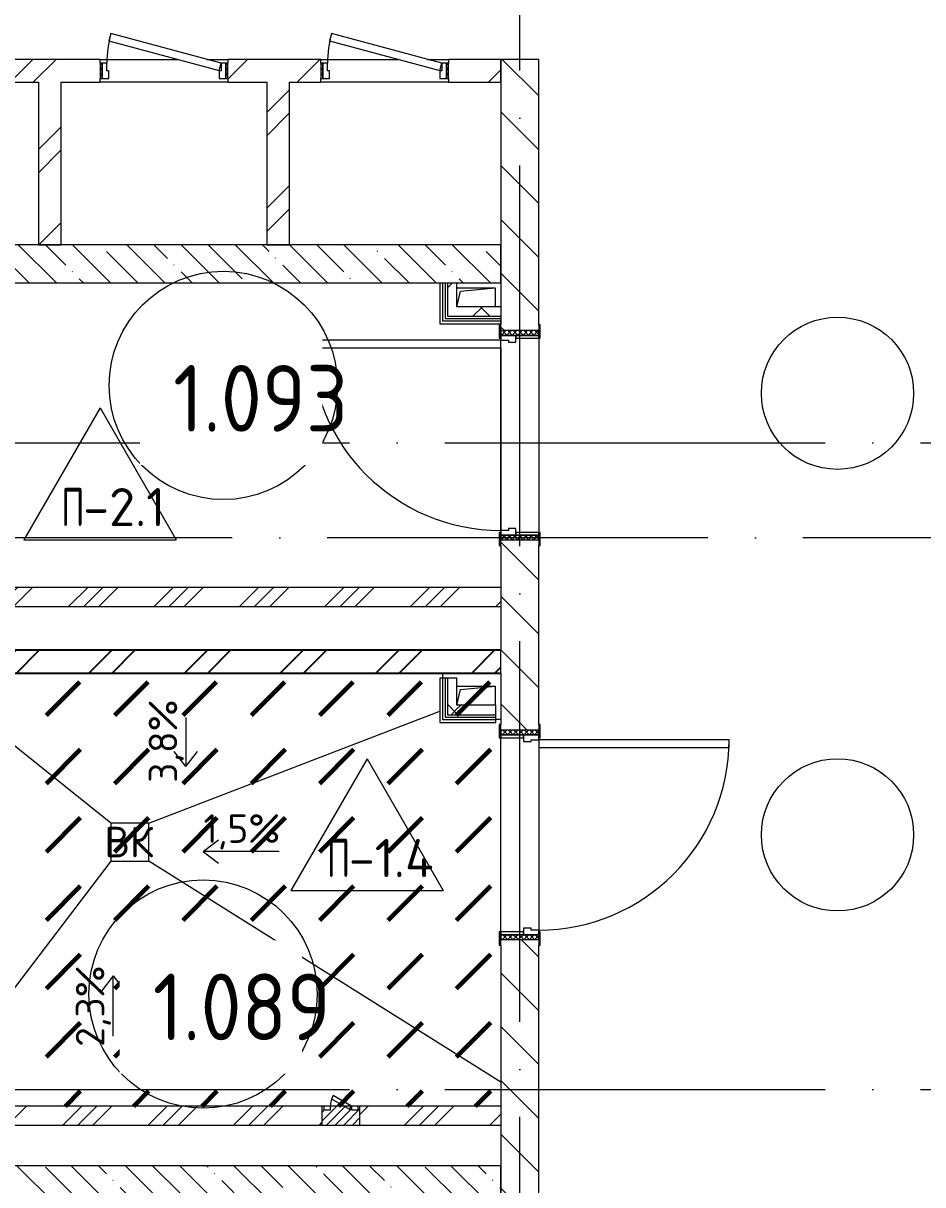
# Model space of a CAD drawing. Header units: millimetres. Extents: x -68946 to 288321, y -402657 to 324925.
# Drawn here: x 150028 to 154756, y 18725 to 24830 of the extents above; entities that cross this region are included whole.
import ezdxf

# ---------------------------------------------------------------- set-up
doc = ezdxf.new("R2010")
doc.units = ezdxf.units.MM
doc.linetypes.add('ADSK_Линия сетки', pattern=[2500, 2000, -250, 0, -250])
for name, color, linetype, lineweight in [('4.3.1) Обесп. пов.-ти ЧНП-8', 152, 'Continuous', 60), ('A-AREA-____-IDEN', 250, 'Continuous', 9), ('A-DETL-GENF-OTLN', 250, 'Continuous', 5), ('A-DOOR-____-IDEN', 31, 'Continuous', 9), ('A-DOOR-____-MCUT', 250, 'Continuous', 5), ('A-DOOR-____-OTLN', 250, 'Continuous', 5), ('A-DOOR-FRAM-MCUT', 31, 'Continuous', 5), ('A-DOOR-FRAM-OTLN', 31, 'Continuous', 5), ('A-FLOR-____-IDEN', 11, 'Continuous', 9), ('A-FLOR-____-OTLN', 192, 'Continuous', 9), ('A-GLAZ-____-OTLN', 250, 'Continuous', 5), ('A-WALL-____-MCUT', 250, 'Continuous', 13), ('A-WALL-____-PATT', 250, 'Continuous', 13), ('A-WALL-FNSH-MCUT', 250, 'Continuous', 13), ('G-____-____-DIMS', 250, 'Continuous', 9), ('G-____-____-TEXT', 250, 'Continuous', 9), ('I-WALL-____-OTLN', 250, 'Continuous', 9), ('S-GRID-____-OTLN', 250, 'Continuous', 9)]:
    doc.layers.add(name, color=color, linetype=linetype, lineweight=lineweight)
doc.styles.add('ISOCPEUR_1', font='isocpeur.ttf', dxfattribs={"width": 0.9, "height": 250})
doc.styles.add('ISOCPEUR_2', font='isocpeur.ttf', dxfattribs={"height": 160})
doc.styles.add('ISOCPEUR_3', font='isocpeur.ttf', dxfattribs={"height": 250})
doc.styles.add('ISOCPEUR_4', font='isocpeur.ttf', dxfattribs={"height": 300})
pattern_1 = [(135, (12287.91, -0.0006), (-142.5612, -142.5612), []), (135, (12430.48, -0.0006), (-142.5612, -142.5612), [252.016, -50.403, 3.353, -47.05])]
pattern_2 = [(135, (1751.41, 164.685), (-14.14214, -14.14214), []), (225, (1751.41, 164.685), (14.14214, -14.14214), [])]
pattern_3 = [(45, (-371.384, 164.685), (-14.1421, 14.1421), []), (135, (-371.384, 164.685), (-14.1421, -14.1421), [])]
pattern_4 = [(45, (12287.9, -0.0006), (-251.4472, 251.4472), []), (45, (12287.9, 381), (-251.4472, 251.4472), [])]
pattern_5 = [(45, (12287.9, -0.0006), (-224.5064, 224.5064), []), (45, (12367.3, -0.0006), (0, 449.0128), []), (45, (12208.54, -0.0006), (0, 449.0128), [])]
pattern_6 = [(45, (12287.91, -0.0006), (-141.42136, 141.42136), []), (135, (12287.91, -0.0006), (-141.42136, -141.42136), [])]

# ---------------------------------------------------------------- blocks, each defined once
blk = doc.blocks.new('Дверь_СКБ_1Ст_Внутренняя1 - Н_Д-7л_670x1875h_Технический шкаф ЭОМ и СС-42409413-АР1_Маркировочный план 1 этажа С2и3')
at = {"layer": 'A-DOOR-____-OTLN'}
h = blk.add_hatch(dxfattribs=at)
h.set_pattern_fill('FP_22', color=256, style=0, pattern_type=2)
h.set_pattern_definition([(135, (1951.41, 124.685), (-14.14214, -14.14214), []), (225, (1951.41, 124.685), (14.14214, -14.14214), [])])
h.paths.add_polyline_path([(347.5, -40), (347.5, 40), (337.5, 40), (337.5, -40)])
at = {"layer": 'A-DOOR-FRAM-OTLN'}
h = blk.add_hatch(dxfattribs=at)
h.set_pattern_fill('FP_23', color=256, style=0, pattern_type=2)
h.set_pattern_definition([(45, (-171.384, 124.685), (-14.1421, 14.1421), []), (135, (-171.384, 124.685), (-14.1421, -14.1421), [])])
h.paths.add_polyline_path([(-312.5, -40), (-312.5, 40), (-322.5, 40), (-322.5, -40)])
at = {"layer": 'A-DOOR-____-MCUT'}
for p, q in [((-267.1, 195.3), (-277.4, 156.7)), ((312.5, 40), (-267.1, 195.3)), ((-277.4, 156.7), (302.1, 1.4)), ((302.1, 1.4), (312.5, 40))]:
    blk.add_line(p, q, dxfattribs=at)
at = {"layer": 'A-DOOR-____-OTLN'}
blk.add_arc((312.5, 40), 600, 165, 180, dxfattribs=at)
at = {"layer": 'A-DOOR-FRAM-MCUT'}
for p, q in [((-312.5, 40), (-322.5, 40)), ((-322.5, 40), (-322.5, -40)), ((-287.5, 40), (-312.5, 40)), ((-312.5, 40), (-312.5, -40)), ((-312.5, -40), (-312.5, 40)), ((-287.5, 0), (-287.5, 40)), ((-277.5, 0), (-287.5, 0)), ((-277.5, -40), (-277.5, 0)), ((312.5, 0), (302.5, 0)), ((302.5, 0), (302.5, -40)), ((312.5, 40), (312.5, 0)), ((337.5, 40), (312.5, 40)), ((337.5, -40), (337.5, 40)), ((347.5, 40), (337.5, 40)), ((337.5, 40), (337.5, -40)), ((347.5, -40), (347.5, 40)), ((-322.5, -40), (-312.5, -40)), ((-312.5, -40), (-277.5, -40)), ((302.5, -40), (337.5, -40)), ((337.5, -40), (347.5, -40))]:
    blk.add_line(p, q, dxfattribs=at)
blk = doc.blocks.new('Дверь_СКБ_1Ст_Внутренняя - Д-11л_1100x2100h_С_У медблока-41893199-АР1_Маркировочный план 1 этажа С2и3')
at = {"layer": 'A-DOOR-____-OTLN'}
h = blk.add_hatch(dxfattribs=at)
h.set_pattern_fill('FP_14', color=256, style=0, pattern_type=2)
h.set_pattern_definition(pattern_2)
h.paths.add_polyline_path([(537.5, 47.6), (537.5, -100), (562.5, -99.8), (562.5, 100), (537.5, 100)])
at = {"layer": 'A-DOOR-FRAM-OTLN'}
h = blk.add_hatch(dxfattribs=at)
h.set_pattern_fill('FP_15', color=256, style=0, pattern_type=2)
h.set_pattern_definition(pattern_3)
h.paths.add_polyline_path([(-537.5, 100), (-536.7, -100), (-512.5, -100), (-512.5, 100), (-536.7, 100)])
at = {"layer": 'A-DOOR-____-MCUT'}
for p, q in [((512.5, 1100), (472.5, 1100)), ((472.5, 1100), (472.5, 100)), ((512.5, 100), (512.5, 1100)), ((472.5, 100), (512.5, 100))]:
    blk.add_line(p, q, dxfattribs=at)
at = {"layer": 'A-DOOR-____-OTLN'}
blk.add_arc((512.5, 100), 1000, 90, 180, dxfattribs=at)
at = {"layer": 'A-DOOR-FRAM-MCUT'}
for p, q in [((-497.5, 108), (-567.5, 108)), ((-567.5, 108), (-567.5, 100)), ((-567.5, 100), (-497.5, 100)), ((-512.5, 100), (-537.5, 100)), ((-537.5, 100), (-537.5, -100)), ((-487.5, 100), (-512.5, 100)), ((-512.5, 100), (-512.5, 20)), ((-512.5, -100), (-512.5, 100)), ((-497.5, 100), (-512.5, 100)), ((-512.5, 100), (-512.5, 99)), ((-512.5, 99), (-497.5, 99)), ((-497.5, 100), (-497.5, 108)), ((-497.5, 99), (-497.5, 100)), ((-487.5, 60), (-487.5, 100)), ((512.5, 100), (512.5, 60)), ((537.5, 100), (512.5, 100)), ((592.5, 108), (522.5, 108)), ((522.5, 108), (522.5, 100)), ((537.5, 100), (522.5, 100)), ((522.5, 100), (522.5, 99)), ((522.5, 100), (592.5, 100)), ((522.5, 99), (537.5, 99)), ((537.5, 20), (537.5, 100)), ((562.5, 100), (537.5, 100)), ((537.5, 100), (537.5, -100)), ((537.5, 99), (537.5, 100)), ((562.5, -100), (562.5, 100)), ((592.5, 100), (592.5, 108)), ((-512.5, 20), (-477.5, 20)), ((-497.5, 20), (-512.5, 20)), ((-512.5, 20), (-512.5, -100)), ((-497.5, -100), (-497.5, 20)), ((-477.5, 60), (-487.5, 60)), ((-477.5, 20), (-477.5, 60)), ((512.5, 60), (502.5, 60)), ((502.5, 60), (502.5, 20)), ((502.5, 20), (537.5, 20)), ((537.5, 20), (522.5, 20)), ((522.5, 20), (522.5, -100)), ((537.5, -100), (537.5, 20)), ((-497.5, -100), (-567.5, -100)), ((-567.5, -100), (-567.5, -108)), ((-567.5, -108), (-497.5, -108)), ((-537.5, -100), (-512.5, -100)), ((-512.5, -100), (-497.5, -100)), ((-497.5, -108), (-497.5, -100)), ((522.5, -100), (537.5, -100)), ((592.5, -100), (522.5, -100)), ((522.5, -100), (522.5, -108)), ((522.5, -108), (592.5, -108)), ((537.5, -100), (562.5, -100)), ((592.5, -108), (592.5, -100))]:
    blk.add_line(p, q, dxfattribs=at)
blk = doc.blocks.new('Дверь_СКБ_1Ст_Внутренняя - Д-5п_1100x2100h_С_У МГН-41859650-АР1_Маркировочный план 1 этажа С2и3')
at = {"layer": 'A-DOOR-____-OTLN'}
h = blk.add_hatch(dxfattribs=at)
h.set_pattern_fill('FP_14', color=256, style=0, pattern_type=2)
h.set_pattern_definition(pattern_2)
h.paths.add_polyline_path([(545.3, 100), (537.5, 100), (537.5, -100), (562.5, -100), (562.5, 100)])
at = {"layer": 'A-DOOR-FRAM-OTLN'}
h = blk.add_hatch(dxfattribs=at)
h.set_pattern_fill('FP_15', color=256, style=0, pattern_type=2)
h.set_pattern_definition(pattern_3)
h.paths.add_polyline_path([(-537.5, 100), (-537.5, -100), (-512.5, -100), (-512.5, 100)])
at = {"layer": 'A-DOOR-____-MCUT'}
for p, q in [((-487.5, 1100), (-487.5, 100)), ((-447.5, 1100), (-487.5, 1100)), ((-447.5, 100), (-447.5, 1100)), ((-487.5, 100), (-447.5, 100))]:
    blk.add_line(p, q, dxfattribs=at)
at = {"layer": 'A-DOOR-____-OTLN'}
blk.add_arc((-487.5, 100), 1000, 360, 90, dxfattribs=at)
at = {"layer": 'A-DOOR-FRAM-MCUT'}
for p, q in [((-497.5, 108), (-567.5, 108)), ((-567.5, 108), (-567.5, 100)), ((-567.5, 100), (-497.5, 100)), ((-512.5, 100), (-537.5, 100)), ((-537.5, 100), (-537.5, -100)), ((-487.5, 100), (-512.5, 100)), ((-512.5, 100), (-512.5, 20)), ((-512.5, -100), (-512.5, 100)), ((-497.5, 100), (-512.5, 100)), ((-512.5, 100), (-512.5, 99)), ((-512.5, 99), (-497.5, 99)), ((-497.5, 100), (-497.5, 108)), ((-497.5, 99), (-497.5, 100)), ((-487.5, 60), (-487.5, 100)), ((512.5, 100), (512.5, 60)), ((537.5, 100), (512.5, 100)), ((592.5, 108), (522.5, 108)), ((522.5, 108), (522.5, 100)), ((537.5, 100), (522.5, 100)), ((522.5, 100), (522.5, 99)), ((522.5, 100), (592.5, 100)), ((522.5, 99), (537.5, 99)), ((537.5, 20), (537.5, 100)), ((562.5, 100), (537.5, 100)), ((537.5, 100), (537.5, -100)), ((537.5, 99), (537.5, 100)), ((562.5, -100), (562.5, 100)), ((592.5, 100), (592.5, 108)), ((-512.5, 20), (-477.5, 20)), ((-497.5, 20), (-512.5, 20)), ((-512.5, 20), (-512.5, -100)), ((-497.5, -100), (-497.5, 20)), ((-477.5, 60), (-487.5, 60)), ((-477.5, 20), (-477.5, 60)), ((512.5, 60), (502.5, 60)), ((502.5, 60), (502.5, 20)), ((502.5, 20), (537.5, 20)), ((537.5, 20), (522.5, 20)), ((522.5, 20), (522.5, -100)), ((537.5, -100), (537.5, 20)), ((-497.5, -100), (-567.5, -100)), ((-567.5, -100), (-567.5, -108)), ((-567.5, -108), (-497.5, -108)), ((-537.5, -100), (-512.5, -100)), ((-512.5, -100), (-497.5, -100)), ((-497.5, -108), (-497.5, -100)), ((522.5, -100), (537.5, -100)), ((592.5, -100), (522.5, -100)), ((522.5, -100), (522.5, -108)), ((522.5, -108), (592.5, -108)), ((537.5, -100), (562.5, -100)), ((592.5, -108), (592.5, -100))]:
    blk.add_line(p, q, dxfattribs=at)
blk = doc.blocks.new('_Wn_-As_OpeningMEP_floor__Rectangular - _Wn_-As_OpeningMEP_floor__Rectangular-V77-АР1_Маркировочный план 1 этажа С2и3')
at = {"layer": 'A-DETL-GENF-OTLN', "lineweight": 5}
for p, q in [((-100, 0.2), (-82.3, 82.3)), ((-82.3, 82.3), (100, 100))]:
    blk.add_line(p, q, dxfattribs=at)
blk = doc.blocks.new('_Wn_-As_OpeningMEP_floor__Rectangular - _Wn_-As_OpeningMEP_floor__Rectangular-V78-АР1_Маркировочный план 1 этажа С2и3')
at = {"layer": 'A-DETL-GENF-OTLN', "lineweight": 5}
for p, q in [((-100, 0), (-82.3, 82.3)), ((-82.3, 82.3), (100, 100))]:
    blk.add_line(p, q, dxfattribs=at)
blk = doc.blocks.new('АР_Люк - ЛРС_ВК_200х200_внутренний_RAL 9006-V129-АР1_Маркировочный план 1 этажа С2и3')
at = {"layer": 'A-DOOR-____-OTLN'}
h = blk.add_hatch(dxfattribs=at)
h.set_pattern_fill('FP_148', color=256, style=0, pattern_type=2)
h.set_pattern_definition([(45, (125, 0), (-22.627, 22.627), [])])
h.paths.add_polyline_path([(25, -50), (225, -50), (225, 50), (215, 50), (215, 30), (180, 30), (180, 50), (170, 32.7), (140, 50), (70, 50), (70, 30), (35, 30), (35, 50), (25, 50), (25, -43.3)])
at = {"layer": 'A-DETL-GENF-OTLN', "lineweight": 5}
for p, q in [((225, 50), (25, 50)), ((25, 50), (25, -50)), ((225, -50), (225, 50)), ((25, -50), (225, -50))]:
    blk.add_line(p, q, dxfattribs=at)
at = {"layer": 'A-DOOR-____-MCUT', "lineweight": 5}
for p, q in [((84.7, 105), (74.7, 87.7)), ((74.7, 87.7), (170, 32.7)), ((180, 50), (84.7, 105)), ((70, 50), (35, 50)), ((35, 50), (35, 30)), ((35, 30), (70, 30)), ((70, 30), (70, 50)), ((170, 32.7), (180, 50)), ((215, 50), (180, 50)), ((180, 50), (180, 30)), ((180, 30), (215, 30)), ((215, 30), (215, 50))]:
    blk.add_line(p, q, dxfattribs=at)
blk.add_arc((180, 50), 110, 150, 180, dxfattribs=at)
at = {"layer": 'A-DOOR-____-OTLN'}
blk.add_line((180, 50), (84.7, 105), dxfattribs=at)
blk = doc.blocks.new('AAR_СКБ_Марка_Помещения_мал - Номер-28977439-АР1_Маркировочный план 1 этажа С2и3')
at = {"layer": 'A-AREA-____-IDEN'}
blk.add_circle((-0.028, 0), 3, dxfattribs=at)
blk = doc.blocks.new('AAR_СКБ_Марка_Перекрытия - Марка пола-17325028-АР1_Маркировочный план 1 этажа С2и3')
at = {"layer": 'A-FLOR-____-IDEN'}
for p, q in [((0, 6.932), (-4.002, 0)), ((0, 6.932), (4.002, 0)), ((-4.002, 0), (4.002, 0))]:
    blk.add_line(p, q, dxfattribs=at)
blk = doc.blocks.new('ADSK_Марка_Дверь - Типоразмер_ADSK_Марка-30565456-АР1_Маркировочный план 1 этажа С2и3')
at = {"layer": 'A-DOOR-____-IDEN'}
blk.add_circle((0, 0), 4, dxfattribs=at)

msp = doc.modelspace()

# ---------------------------------------------------------------- hatches: boundary and pattern name
h = msp.add_hatch()
h.set_pattern_fill('FP_4', color=256, style=0, pattern_type=2)
h.set_pattern_definition(pattern_4)
h.paths.add_polyline_path([(152507.9025, 21414.1664), (152537.8919, 21414.1664), (152537.8919, 21534.1664), (148987.9138, 21534.1664), (148987.9138, 21414.1664), (152507.8919, 21414.1664)])
at = {"layer": '4.3.1) Обесп. пов.-ти ЧНП-8'}
h = msp.add_hatch(dxfattribs=at)
h.set_pattern_fill('DASH', color=256, scale=80, angle=45)
h.paths.add_polyline_path([(149507.9138, 21369.1664), (152537.8919, 21369.1664), (152537.8919, 19138.9994), (149507.9138, 19138.9994)])
at = {"layer": 'A-WALL-____-PATT', "lineweight": 15, "true_color": 0x000000}
h = msp.add_hatch(dxfattribs=at)
h.set_pattern_fill('FP_4', color=18, style=0, pattern_type=2)
h.set_pattern_definition(pattern_4)
h.paths.add_polyline_path([(152348.7108, 24520), (152537.8919, 24520), (152537.8919, 24640), (152262.9138, 24640), (152262.9138, 24520), (152307.8919, 24520)])
h.paths.add_polyline_path([(151592.9138, 24520), (151592.9138, 24640), (151102.9138, 24640), (151102.9138, 24520), (151573.8947, 24520)])
h.paths.add_polyline_path([(149917.9138, 24520), (150432.9138, 24520), (150432.9138, 24640), (149917.9138, 24640), (149917.9138, 24540)])
h.paths.add_polyline_path([(149247.9138, 24520), (149247.9138, 24640), (148987.9138, 24640), (148987.9138, 24520), (149096.8366, 24520)])
h = msp.add_hatch(dxfattribs=at)
h.set_pattern_fill('FP_2', color=18, style=0, pattern_type=2)
h.set_pattern_definition([(135, (12287.91, -0.0006), (-141.42136, -141.42136), [])])
h.paths.add_polyline_path([(152537.8919, 13000), (152737.8919, 13000), (152737.8919, 17325), (152537.8919, 17325), (152537.8919, 13200.0003)])
h.paths.add_polyline_path([(152537.8919, 13000), (152537.9029, 13000.0013), (152609.2046, 13006.3505)])
h.paths.add_polyline_path([(152590.2568, 18425), (152737.8919, 18425), (152737.8919, 20013.9994), (152537.8919, 20013.9994), (152537.8919, 18425), (152573.2351, 18425)])
h.paths.add_polyline_path([(152737.8919, 21113.9994), (152737.8919, 22114.1664), (152537.8919, 22114.1664), (152537.8919, 21113.9994), (152590.2568, 21113.9994)])
h.paths.add_polyline_path([(152590.2568, 23214.1664), (152737.8919, 23215), (152737.8919, 24640), (152537.8919, 24640), (152537.8919, 23214.1664)])
h = msp.add_hatch(dxfattribs=at)
h.set_pattern_fill('FP_4', color=18, style=0, pattern_type=2)
h.set_pattern_definition(pattern_4)
h.paths.add_polyline_path([(150227.9138, 23665), (150227.9138, 24520), (150107.9138, 24520), (150107.9138, 23665)])
h = msp.add_hatch(dxfattribs=at)
h.set_pattern_fill('FP_4', color=18, style=0, pattern_type=2)
h.set_pattern_definition(pattern_4)
h.paths.add_polyline_path([(151307.9138, 23665), (151427.9138, 23665), (151427.9138, 24520), (151307.9138, 24520), (151307.9138, 24098.4021)])
h = msp.add_hatch(dxfattribs=at)
h.set_pattern_fill('FP_1', color=18, style=0, pattern_type=2)
h.set_pattern_definition(pattern_1)
h.paths.add_polyline_path([(148987.9138, 23465), (152537.8919, 23465), (152537.8919, 23665), (148987.9138, 23665)])
h = msp.add_hatch(dxfattribs=at)
h.set_pattern_fill('FP_83', color=18, style=0, pattern_type=2)
h.set_pattern_definition(pattern_6)
h.paths.add_polyline_path([(152278.0581, 23290), (152307.5154, 23290), (152307.5154, 23465), (152257.5154, 23465), (152257.5154, 23290)])
h = msp.add_hatch(dxfattribs=at)
h.set_pattern_fill('FP_83', color=18, style=0, pattern_type=2)
h.set_pattern_definition(pattern_6)
h.paths.add_polyline_path([(152502.8797, 23290), (152537.8919, 23290), (152537.8919, 23340), (152307.5154, 23339.369), (152307.9029, 23290), (152409.836, 23290)])
h = msp.add_hatch(dxfattribs=at)
h.set_pattern_fill('FP_5', color=18, style=0, pattern_type=2)
h.set_pattern_definition(pattern_5)
h.paths.add_polyline_path([(152537.8919, 21764.1664), (152537.8919, 21864.1664), (149288.0848, 21864.1664), (149288.0848, 21764.1664), (152507.9006, 21764.1664)])
h = msp.add_hatch(dxfattribs=at)
h.set_pattern_fill('FP_83', color=18, style=0, pattern_type=2)
h.set_pattern_definition(pattern_6)
h.paths.add_polyline_path([(152307.5154, 21195.1664), (152307.5154, 21388.1664), (152257.5154, 21388.1664), (152257.5154, 21195.1664)])
h = msp.add_hatch(dxfattribs=at)
h.set_pattern_fill('FP_83', color=18, style=0, pattern_type=2)
h.set_pattern_definition(pattern_6)
h.paths.add_polyline_path([(152311.6921, 21195.1664), (152511.8919, 21195.1664), (152510.892, 21245.1664), (152307.5154, 21244.8039), (152307.9025, 21195.1664)])
h = msp.add_hatch(dxfattribs=at)
h.set_pattern_fill('FP_5', color=18, style=0, pattern_type=2)
h.set_pattern_definition(pattern_5)
h.paths.add_polyline_path([(150687.9138, 19038.9994), (151597.8919, 19038.9994), (151597.8919, 19138.9994), (149507.9138, 19138.9994), (149507.9138, 19038.9994), (150487.9138, 19038.9994)])
h.paths.add_polyline_path([(152537.8919, 19038.9994), (152537.8919, 19138.9994), (151797.8919, 19138.9994), (151797.8919, 19038.9994), (152507.8845, 19038.9994)])
h = msp.add_hatch(dxfattribs=at)
h.set_pattern_fill('FP_1', color=18, style=0, pattern_type=2)
h.set_pattern_definition(pattern_1)
h.paths.add_polyline_path([(152525.1667, 18625), (152537.9528, 18625), (152537.9528, 18825), (148787.9138, 18825), (148787.9138, 18625), (152507.881, 18625)])

# ---------------------------------------------------------------- linework, layer by layer
for p, q in [((152537.8919, 21534.1664), (148987.9138, 21534.1664)), ((149507.9138, 21414.1664), (152537.8919, 21414.1664))]:
    msp.add_line(p, q)
at = {"layer": 'A-FLOR-____-OTLN', "color": 18, "lineweight": 5, "true_color": 0x000000}
for p, q in [((152307.8919, 23340), (152307.8919, 23440)), ((152307.8919, 23440), (152507.8919, 23440)), ((152507.8919, 23440), (152507.8919, 23340)), ((152737.8919, 23174.1664), (152737.8919, 22154.1664)), ((152537.8919, 23124.1664), (152537.8919, 22164.1664)), ((152232.7356, 21388.1664), (152232.7356, 21414.1664)), ((152307.9029, 21245.1664), (152307.9029, 21345)), ((152307.9029, 21345), (152507.9029, 21345)), ((152507.9029, 21345), (152507.9029, 21245.1664)), ((152537.8919, 21170.1664), (152511.8919, 21170.1664)), ((152737.8919, 21023.9994), (152737.8919, 20063.9994)), ((152737.8919, 21023.9994), (152737.8919, 20063.9994)), ((150487.9138, 20625), (150487.9138, 20425)), ((150687.9138, 20625), (150487.9138, 20625)), ((150687.9138, 20425), (150687.9138, 20625)), ((150487.9138, 20425), (150687.9138, 20425))]:
    msp.add_line(p, q, dxfattribs=at)
at = {"layer": 'A-FLOR-____-OTLN', "color": 18, "true_color": 0x000000}
for p, q in [((150487.9138, 20625), (149507.9138, 21414.1664)), ((150687.9138, 20625), (152217.5154, 21213.8405)), ((150487.9138, 20425), (149507.9138, 19138.9994)), ((152537.8919, 19264.4642), (150687.9138, 20425))]:
    msp.add_line(p, q, dxfattribs=at)
at = {"layer": 'A-WALL-____-MCUT', "color": 18, "lineweight": 15, "true_color": 0x000000}
for p, q in [((150432.9138, 24640), (149917.9138, 24640)), ((150432.9138, 24620), (150432.9138, 24640)), ((151592.9138, 24640), (151102.9138, 24640)), ((151102.9138, 24640), (151102.9138, 24620)), ((151592.9138, 24620), (151592.9138, 24640)), ((152737.8919, 24640), (152262.9138, 24640)), ((152262.9138, 24640), (152262.9138, 24620)), ((152537.8919, 24640), (152537.8919, 23244.1664)), ((152537.9138, 24520), (152537.9138, 24640)), ((152737.8919, 23244.1664), (152737.8919, 24640)), ((149917.9138, 24520), (150107.9138, 24520)), ((150107.9138, 24520), (150107.9138, 23665)), ((150227.9138, 24520), (150432.9138, 24520)), ((150227.9138, 23665), (150227.9138, 24520)), ((150432.9138, 24520), (150432.9138, 24540)), ((151102.9138, 24540), (151102.9138, 24520)), ((151102.9138, 24520), (151307.9138, 24520)), ((151307.9138, 24520), (151307.9138, 23665)), ((151427.9138, 24520), (151592.9138, 24520)), ((151427.9138, 23665), (151427.9138, 24520)), ((151592.9138, 24520), (151592.9138, 24540)), ((152262.9138, 24540), (152262.9138, 24520)), ((152262.9138, 24520), (152537.9138, 24520)), ((152537.8919, 23665), (148987.9138, 23665)), ((150107.9138, 23665), (150227.9138, 23665)), ((151307.9138, 23665), (151427.9138, 23665)), ((152537.8919, 23465), (152537.8919, 23665)), ((149381.0848, 23465), (152537.8919, 23465)), ((152217.5154, 23465), (152217.5154, 23250)), ((152232.5154, 23465), (152232.5154, 23265)), ((152245.0154, 23465), (152245.0154, 23277.5)), ((152257.5154, 23465), (152257.5154, 23290)), ((152307.5154, 23340), (152307.5154, 23465)), ((152537.8919, 23340), (152307.5154, 23340)), ((152232.5154, 23265), (152537.8919, 23265)), ((152245.0154, 23277.5), (152537.8919, 23277.5)), ((152257.5154, 23290), (152537.8919, 23290)), ((152537.8919, 23250), (152537.8919, 23265)), ((152217.5154, 23250), (152537.8919, 23250)), ((152537.8919, 22084.1664), (152537.8919, 21534.1664)), ((152737.8919, 21143.9994), (152737.8919, 22084.1664)), ((152537.8919, 21864.1664), (149388.0848, 21864.1664)), ((149288.0848, 21764.1664), (152537.8919, 21764.1664)), ((152537.8919, 21414.1664), (152537.8919, 21534.1664)), ((152232.5154, 21388.1664), (152217.5154, 21388.1664)), ((152217.5154, 21388.1664), (152217.5154, 21155.1664)), ((152232.5154, 21388.1664), (152232.5154, 21170.1664)), ((152245.0154, 21388.1664), (152245.0154, 21182.6664)), ((152307.5154, 21388.1664), (152257.5154, 21388.1664)), ((152257.5154, 21388.1664), (152257.5154, 21195.1664)), ((152307.5154, 21245.1664), (152307.5154, 21388.1664)), ((152537.8919, 21414.1664), (152537.8919, 21143.9994)), ((152257.5154, 21195.1664), (152511.8919, 21195.1664)), ((152511.8919, 21245.1664), (152307.5154, 21245.1664)), ((152511.8919, 21195.1664), (152511.8919, 21245.1664)), ((152217.5154, 21155.1664), (152511.8919, 21155.1664)), ((152232.5154, 21170.1664), (152511.8919, 21170.1664)), ((152245.0154, 21182.6664), (152511.8919, 21182.6664)), ((152511.8919, 21155.1664), (152511.8919, 21170.1664)), ((152537.8919, 19983.9994), (152537.8919, 18455)), ((152737.8919, 18455), (152737.8919, 19983.9994)), ((151607.8919, 19138.9994), (149507.9138, 19138.9994)), ((151712.8919, 19138.9994), (151642.8919, 19138.9994)), ((152537.8919, 19138.9994), (151787.8919, 19138.9994)), ((149407.9138, 19038.9994), (152537.8919, 19038.9994)), ((152537.9528, 18825), (148787.9138, 18825)), ((152537.9528, 18625), (152537.9528, 18825))]:
    msp.add_line(p, q, dxfattribs=at)
at = {"layer": 'A-WALL-FNSH-MCUT', "lineweight": 15}
for p, q in [((152257.5154, 21388.1664), (152232.5154, 21388.1664)), ((152511.8919, 21170.1664), (152511.8919, 21195.1664))]:
    msp.add_line(p, q, dxfattribs=at)
at = {"layer": 'G-____-____-DIMS', "color": 18, "true_color": 0x000000}
for p, q in [((150883.5323, 21180.3476), (150883.5323, 20922.5365)), ((150883.5323, 20922.5365), (150822.1462, 21002.5365)), ((150883.5323, 20922.5365), (150944.9185, 21002.5365)), ((150974.8126, 20476.1687), (151054.8126, 20537.5549)), ((150974.8126, 20476.1687), (151054.8126, 20414.7826)), ((151373.6902, 20476.1687), (150974.8126, 20476.1687)), ((150500.5979, 19822.2899), (150439.2118, 19742.2899)), ((150500.5979, 19822.2899), (150561.9841, 19742.2899)), ((150500.5979, 19506.1065), (150500.5979, 19822.2899))]:
    msp.add_line(p, q, dxfattribs=at)
at = {"layer": 'I-WALL-____-OTLN', "color": 18, "lineweight": 15, "true_color": 0x000000}
for p, q in [((150432.9138, 24640), (150838.7247, 24640)), ((150993.2728, 24640), (151102.9138, 24640)), ((151592.9138, 24640), (151998.7247, 24640)), ((152153.2728, 24640), (152262.9138, 24640)), ((151102.9138, 24520), (150432.9138, 24520)), ((152262.9138, 24520), (151592.9138, 24520)), ((152737.8919, 23174.1664), (152737.8919, 22154.1664)), ((152537.8919, 22164.1664), (152537.8919, 23124.1664)), ((152537.8919, 20053.9994), (152537.8919, 21073.9994)), ((152737.8919, 21023.9994), (152737.8919, 20063.9994))]:
    msp.add_line(p, q, dxfattribs=at)
at = {"layer": 'S-GRID-____-OTLN', "color": 18, "linetype": 'ADSK_Линия сетки', "true_color": 0x000000}
for p, q in [((152637.9138, -2919.5356), (152637.9138, 61063.6538)), ((77240.3519, 22625), (167356.8279, 22625)), ((168626.8279, 22125), (111607.9138, 22125)), ((77240.3519, 19225), (168626.8279, 19225))]:
    msp.add_line(p, q, dxfattribs=at)

# ---------------------------------------------------------------- block references
at = {"layer": 'A-AREA-____-IDEN', "color": 18, "true_color": 0x000000, "xscale": 200, "yscale": 200, "zscale": 99.99999999999993}
for p in [(151085.5932, 22926.0256), (150979.0154, 19727.274)]:
    msp.add_blockref('AAR_СКБ_Марка_Помещения_мал - Номер-28977439-АР1_Маркировочный план 1 этажа С2и3', p, dxfattribs=at)
at = {"layer": 'A-DOOR-____-IDEN', "color": 18, "true_color": 0x000000, "xscale": 99.99999999999993, "yscale": 99.99999999999993, "zscale": 99.99999999999993}
for p in [(154307.8919, 22885), (154307.8919, 20563.9994)]:
    msp.add_blockref('ADSK_Марка_Дверь - Типоразмер_ADSK_Марка-30565456-АР1_Маркировочный план 1 этажа С2и3', p, dxfattribs=at)
at = {"layer": 'A-DOOR-____-OTLN', "color": 18, "true_color": 0x000000}
for name, p in [('Дверь_СКБ_1Ст_Внутренняя1 - Н_Д-7л_670x1875h_Технический шкаф ЭОМ и СС-42409413-АР1_Маркировочный план 1 этажа С2и3', (150755.4138, 24580)), ('Дверь_СКБ_1Ст_Внутренняя1 - Н_Д-7л_670x1875h_Технический шкаф ЭОМ и СС-42409413-АР1_Маркировочный план 1 этажа С2и3', (151915.4138, 24580)), ('АР_Люк - ЛРС_ВК_200х200_внутренний_RAL 9006-V129-АР1_Маркировочный план 1 этажа С2и3', (151572.8919, 19088.9994))]:
    msp.add_blockref(name, p, dxfattribs=at)
for name, p, rotation in [('Дверь_СКБ_1Ст_Внутренняя - Д-11л_1100x2100h_С_У медблока-41893199-АР1_Маркировочный план 1 этажа С2и3', (152637.8919, 22651.6664), 89.99999999999422), ('Дверь_СКБ_1Ст_Внутренняя - Д-5п_1100x2100h_С_У МГН-41859650-АР1_Маркировочный план 1 этажа С2и3', (152637.8919, 20576.4994), 269.9999999999942)]:
    msp.add_blockref(name, p, dxfattribs=dict(at, rotation=rotation))
at = {"layer": 'A-FLOR-____-IDEN', "color": 18, "true_color": 0x000000, "xscale": 99.99999999999993, "yscale": 99.99999999999993, "zscale": 99.99999999999993}
for p in [(150432.4636, 22115.4171), (151835.7358, 20270.8304)]:
    msp.add_blockref('AAR_СКБ_Марка_Перекрытия - Марка пола-17325028-АР1_Маркировочный план 1 этажа С2и3', p, dxfattribs=at)
at = {"layer": 'A-GLAZ-____-OTLN', "color": 18, "true_color": 0x000000}
for name, p in [('_Wn_-As_OpeningMEP_floor__Rectangular - _Wn_-As_OpeningMEP_floor__Rectangular-V78-АР1_Маркировочный план 1 этажа С2и3', (152407.8919, 23340)), ('_Wn_-As_OpeningMEP_floor__Rectangular - _Wn_-As_OpeningMEP_floor__Rectangular-V77-АР1_Маркировочный план 1 этажа С2и3', (152407.9029, 21245))]:
    msp.add_blockref(name, p, dxfattribs=at)

# ---------------------------------------------------------------- texts
at = {"layer": 'A-FLOR-____-IDEN', "color": 18, "true_color": 0x000000, "char_height": 200, "attachment_point": 1, "style": 'ISOCPEUR_2'}
for s, insert, width in [('\\fISOCPEUR|b0|i0|c204|p34|;\\W.7;П', (150227.2287, 22386.8029), 140.295312), ('-2.1', (150342.9839, 22386.8029), 381.60325), ('\\fISOCPEUR|b0|i0|c204|p34|;\\W.7;П', (151623.5009, 20542.2162), 140.295312), ('-1.4', (151739.2561, 20542.2162), 398.438687)]:
    msp.add_mtext(s, dxfattribs=dict(at, insert=insert, width=width))
at = {"layer": 'G-____-____-DIMS', "color": 18, "true_color": 0x000000, "char_height": 150, "width": 512.730909, "attachment_point": 1, "rotation": 90, "line_spacing_factor": 1.149209, "style": 'ISOCPEUR_3'}
for s, insert in [('3,8%', (150687.564, 20837.8042)), ('2,3%', (150304.6295, 19450.5603))]:
    msp.add_mtext(s, dxfattribs=dict(at, insert=insert))
at = {"layer": 'G-____-____-DIMS', "color": 18, "true_color": 0x000000, "insert": (150975.5532, 20672.1371), "char_height": 150, "width": 476.8756, "attachment_point": 1, "line_spacing_factor": 1.149209, "style": 'ISOCPEUR_3'}
msp.add_mtext('1,5%', dxfattribs=at)
at = {"layer": 'G-____-____-TEXT', "color": 18, "true_color": 0x000000, "insert": (150454.7519, 20606.4439), "char_height": 160, "width": 304.64125, "attachment_point": 1, "style": 'ISOCPEUR_4'}
msp.add_mtext('ВК', dxfattribs=at)

# ---------------------------------------------------------------- next in the draw order: texts
at = {"layer": 'A-AREA-____-IDEN', "color": 18, "true_color": 0x000000, "char_height": 350, "width": 609.2825, "attachment_point": 1, "style": 'ISOCPEUR_1', "bg_fill": 3, "box_fill_scale": 1.5, "bg_fill_color": 256, "bg_fill_transparency": 0}
for s, insert in [('1.093', (150816.0928, 23033.5111)), ('1.089', (150709.515, 19834.7595))]:
    msp.add_mtext(s, dxfattribs=dict(at, insert=insert))

doc.saveas('drawing.dxf')
